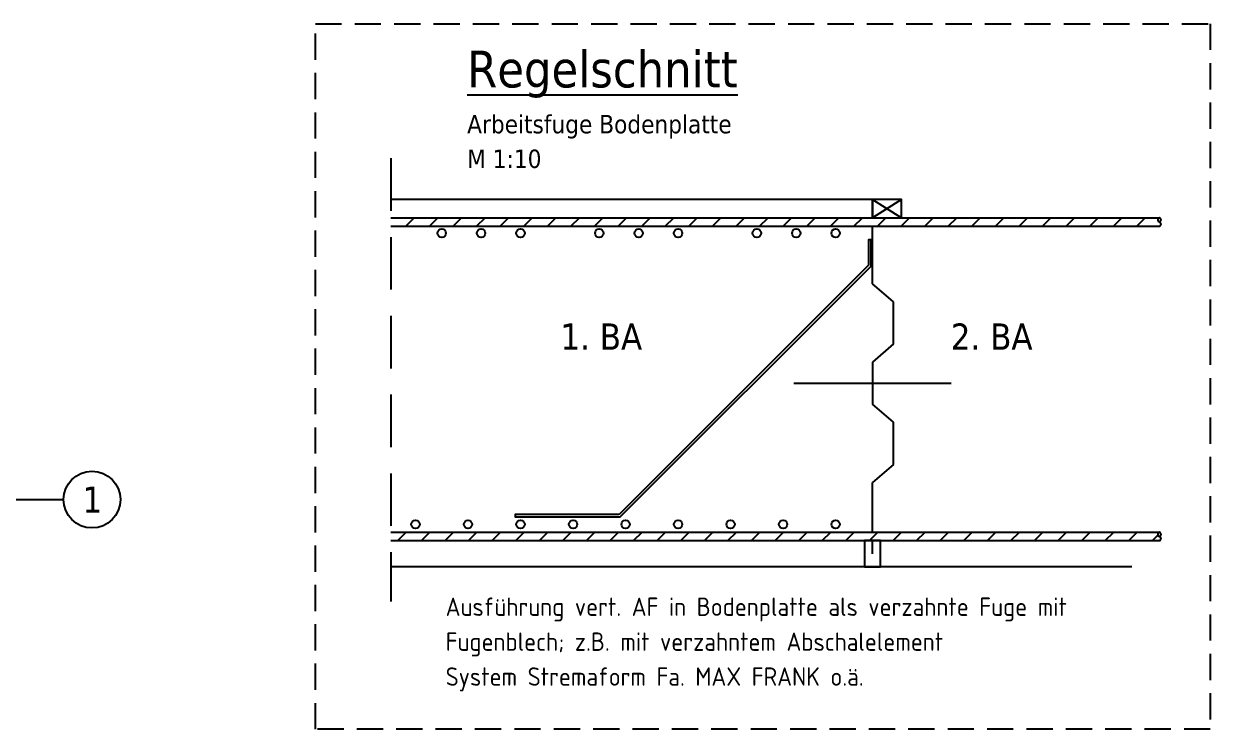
# Model space of a CAD drawing. Extents: x -21 to 93, y -36 to 68.
# Drawn here: x 45.11 to 56.4, y 25.96 to 32.68 of the extents above; entities that cross this region are included whole.
import ezdxf

# ---------------------------------------------------------------- set-up
doc = ezdxf.new("R2010")
doc.units = 0
doc.header["$LTSCALE"] = 0.5
for name, pattern in [('AUSGEZOGEN', [1000.01, 1000, 0.01]), ('DASHEDX2', [1.5, 1, -0.5]), ('STRICHLINIE', [0.75, 0.5, -0.25])]:
    doc.linetypes.add(name, pattern=pattern)
for name, color, linetype in [('ACHSEN', 7, 'Continuous'), ('AFB', 7, 'Continuous'), ('BETON', 7, 'Continuous'), ('DETAIL', 7, 'Continuous'), ('HILFE', 7, 'Continuous'), ('OBJEKT', 7, 'Continuous'), ('RND', 7, 'Continuous'), ('SCHRAFF', 7, 'Continuous'), ('SFP_Achsen', 7, 'Continuous'), ('SFP_Hilfe', 7, 'Continuous'), ('STAHL', 7, 'Continuous'), ('TEXT', 7, 'Continuous')]:
    doc.layers.add(name, color=color, linetype=linetype)
doc.styles.add('helv', font='tahoma.ttf')
doc.styles.add('txt', font='isocp.shx')
pattern_1 = [(45, (-150.80362, 59.9717), (-0.1122532, 0.1122532), [])]

msp = doc.modelspace()

# ---------------------------------------------------------------- hatches: boundary and pattern name
at = {"layer": 'SCHRAFF', "linetype": 'AUSGEZOGEN'}
h = msp.add_hatch(dxfattribs=at)
h.set_pattern_fill('ANSI31', color=171, scale=0.05, style=0, double=1)
h.set_pattern_definition(pattern_1)
h.paths.add_polyline_path([(55.91909, 30.82818), (48.60286, 30.82818), (48.60286, 30.74818), (55.91909, 30.74818, 0.76512837), (55.91909, 30.78818, -0.76512837)])
h = msp.add_hatch(dxfattribs=at)
h.set_pattern_fill('ANSI31', color=171, scale=0.05, style=0, double=1)
h.set_pattern_definition(pattern_1)
h.paths.add_polyline_path([(55.91909, 27.83318), (48.60286, 27.83318), (48.60286, 27.75318), (55.91909, 27.75318, 0.76512837), (55.91909, 27.79318, -0.76512837)])

# ---------------------------------------------------------------- linework, layer by layer
at = {"layer": 'ACHSEN', "color": 140, "linetype": 'AUSGEZOGEN'}
msp.add_line((43.20958, 28.14446), (45.48617, 28.14446), dxfattribs=at)
at = {"layer": 'AFB', "color": 5, "linetype": 'AUSGEZOGEN'}
msp.add_line((52.43748, 29.25318), (53.93748, 29.25318), dxfattribs=at)
at = {"layer": 'BETON', "color": 6, "linetype": 'AUSGEZOGEN'}
for p, q in [((53.18744, 31.00318), (48.60286, 31.00318)), ((55.65521, 27.50318), (48.60286, 27.50318))]:
    msp.add_line(p, q, dxfattribs=at)
at = {"layer": 'DETAIL', "color": 102, "linetype": 'STRICHLINIE'}
msp.add_lwpolyline([(47.88306, 25.95691), (47.88306, 32.67599), (56.40285, 32.67599), (56.40285, 25.95691)], close=True, dxfattribs=at)
at = {"layer": 'HILFE', "color": 102, "linetype": 'AUSGEZOGEN'}
for p, q in [((53.18744, 31.00318), (53.46247, 30.82818)), ((53.18747, 30.82818), (53.18744, 31.00318)), ((53.46247, 31.00318), (53.18747, 30.82818)), ((53.18756, 30.19956), (53.18748, 30.74818)), ((53.3875, 30.02639), (53.18756, 30.19956)), ((53.3875, 29.62639), (53.3875, 30.02639)), ((53.3875, 29.62639), (53.18748, 29.45318)), ((53.18748, 29.45318), (53.18748, 29.05318)), ((53.38745, 28.87998), (53.18748, 29.05318)), ((53.38745, 28.47998), (53.38745, 28.87998)), ((53.38745, 28.47998), (53.18739, 28.30674)), ((53.18746, 27.83318), (53.18739, 28.30674)), ((53.18751, 27.62621), (53.18747, 27.75318)), ((53.18742, 27.66208), (53.18742, 27.66208))]:
    msp.add_line(p, q, dxfattribs=at)
for centre, start, end in [((55.92451, 30.80818), 105.158744, 254.841256), ((55.91367, 30.80818), 285.158744, 74.841256), ((55.91367, 30.76818), 285.158744, 74.841256), ((55.92451, 27.81318), 105.158744, 254.841256), ((55.91367, 27.81318), 285.158744, 74.841256), ((55.91367, 27.77318), 285.158744, 74.841256)]:
    msp.add_arc(centre, 0.02072, start, end, dxfattribs=at)
at = {"layer": 'OBJEKT', "color": 7, "linetype": 'AUSGEZOGEN'}
for points in [[(53.18747, 30.82818), (53.46247, 30.82818), (53.46247, 31.00318), (53.18747, 31.00318)], [(53.11251, 27.50317), (53.26251, 27.50317), (53.26251, 27.75317), (53.11251, 27.75317)]]:
    msp.add_lwpolyline(points, close=True, dxfattribs=at)
at = {"layer": 'RND', "color": 7, "linetype": 'AUSGEZOGEN'}
for points in [[(48.60286, 30.82818), (55.91909, 30.82818)], [(48.60286, 30.74818), (55.91909, 30.74818)], [(48.60286, 27.83318), (55.91909, 27.83318)], [(48.60286, 27.75318), (55.91909, 27.75318)]]:
    msp.add_lwpolyline(points, dxfattribs=at)
for centre in [(49.08631, 30.68162), (49.46131, 30.68162), (49.83631, 30.68162), (50.58631, 30.68162), (50.96131, 30.68162), (51.33631, 30.68162), (52.08631, 30.68162), (52.46131, 30.68162), (52.83631, 30.68162), (48.83631, 27.90882), (49.33631, 27.90882), (49.83631, 27.90882), (50.33631, 27.90882), (50.83631, 27.90882), (51.33631, 27.90882), (51.83631, 27.90882), (52.33631, 27.90882), (52.83631, 27.90882)]:
    msp.add_circle(centre, 0.04, dxfattribs=at)
at = {"layer": 'SFP_Achsen', "color": 7, "linetype": 'AUSGEZOGEN'}
msp.add_circle((45.75665, 28.14446), 0.27048, dxfattribs=at)
at = {"layer": 'SFP_Hilfe', "color": 102, "linetype": 'DASHEDX2'}
msp.add_line((48.60286, 31.39412), (48.60286, 27.17485), dxfattribs=at)
at = {"layer": 'STAHL', "color": 102, "linetype": 'AUSGEZOGEN'}
msp.add_lwpolyline([(50.77416, 28.00356), (49.78452, 28.00356), (49.78452, 27.97856), (50.78452, 27.97856), (53.17358, 30.36762), (53.17358, 30.61762), (53.14858, 30.61762), (53.14858, 30.37798)], close=True, dxfattribs=at)

# ---------------------------------------------------------------- texts
at = {"layer": 'SFP_Achsen', "color": 6, "linetype": 'AUSGEZOGEN', "style": 'helv'}
msp.add_text('1', height=0.25, dxfattribs=at).set_placement((45.66604, 28.01826))
at = {"layer": 'TEXT', "color": 5, "linetype": 'AUSGEZOGEN', "style": 'helv'}
msp.add_text('%%URegelschnitt', height=0.35, dxfattribs=at).set_placement((49.32838, 32.06956))
at = {"layer": 'TEXT', "color": 1, "linetype": 'AUSGEZOGEN'}
for s, style, p in [('Arbeitsfuge Bodenplatte', 'helv', (49.32838, 31.63206)), ('M 1:10', 'helv', (49.32838, 31.30249)), ('Ausführung vert. AF in Bodenplatte als verzahnte Fuge mit', 'txt', (49.12353, 27.03638)), ('Fugenblech; z.B. mit verzahntem Abschalelement ', 'txt', (49.12353, 26.70388)), ('System Stremaform Fa. MAX FRANK o.ä.', 'txt', (49.12353, 26.37138))]:
    msp.add_text(s, height=0.175, dxfattribs=dict(at, style=style)).set_placement(p)
at = {"layer": 'TEXT', "color": 6, "linetype": 'AUSGEZOGEN', "style": 'helv'}
for s, p in [('1. BA', (50.21566, 29.57142)), ('2. BA', (53.93222, 29.57142))]:
    msp.add_text(s, height=0.25, dxfattribs=at).set_placement(p)

doc.saveas('drawing.dxf')
